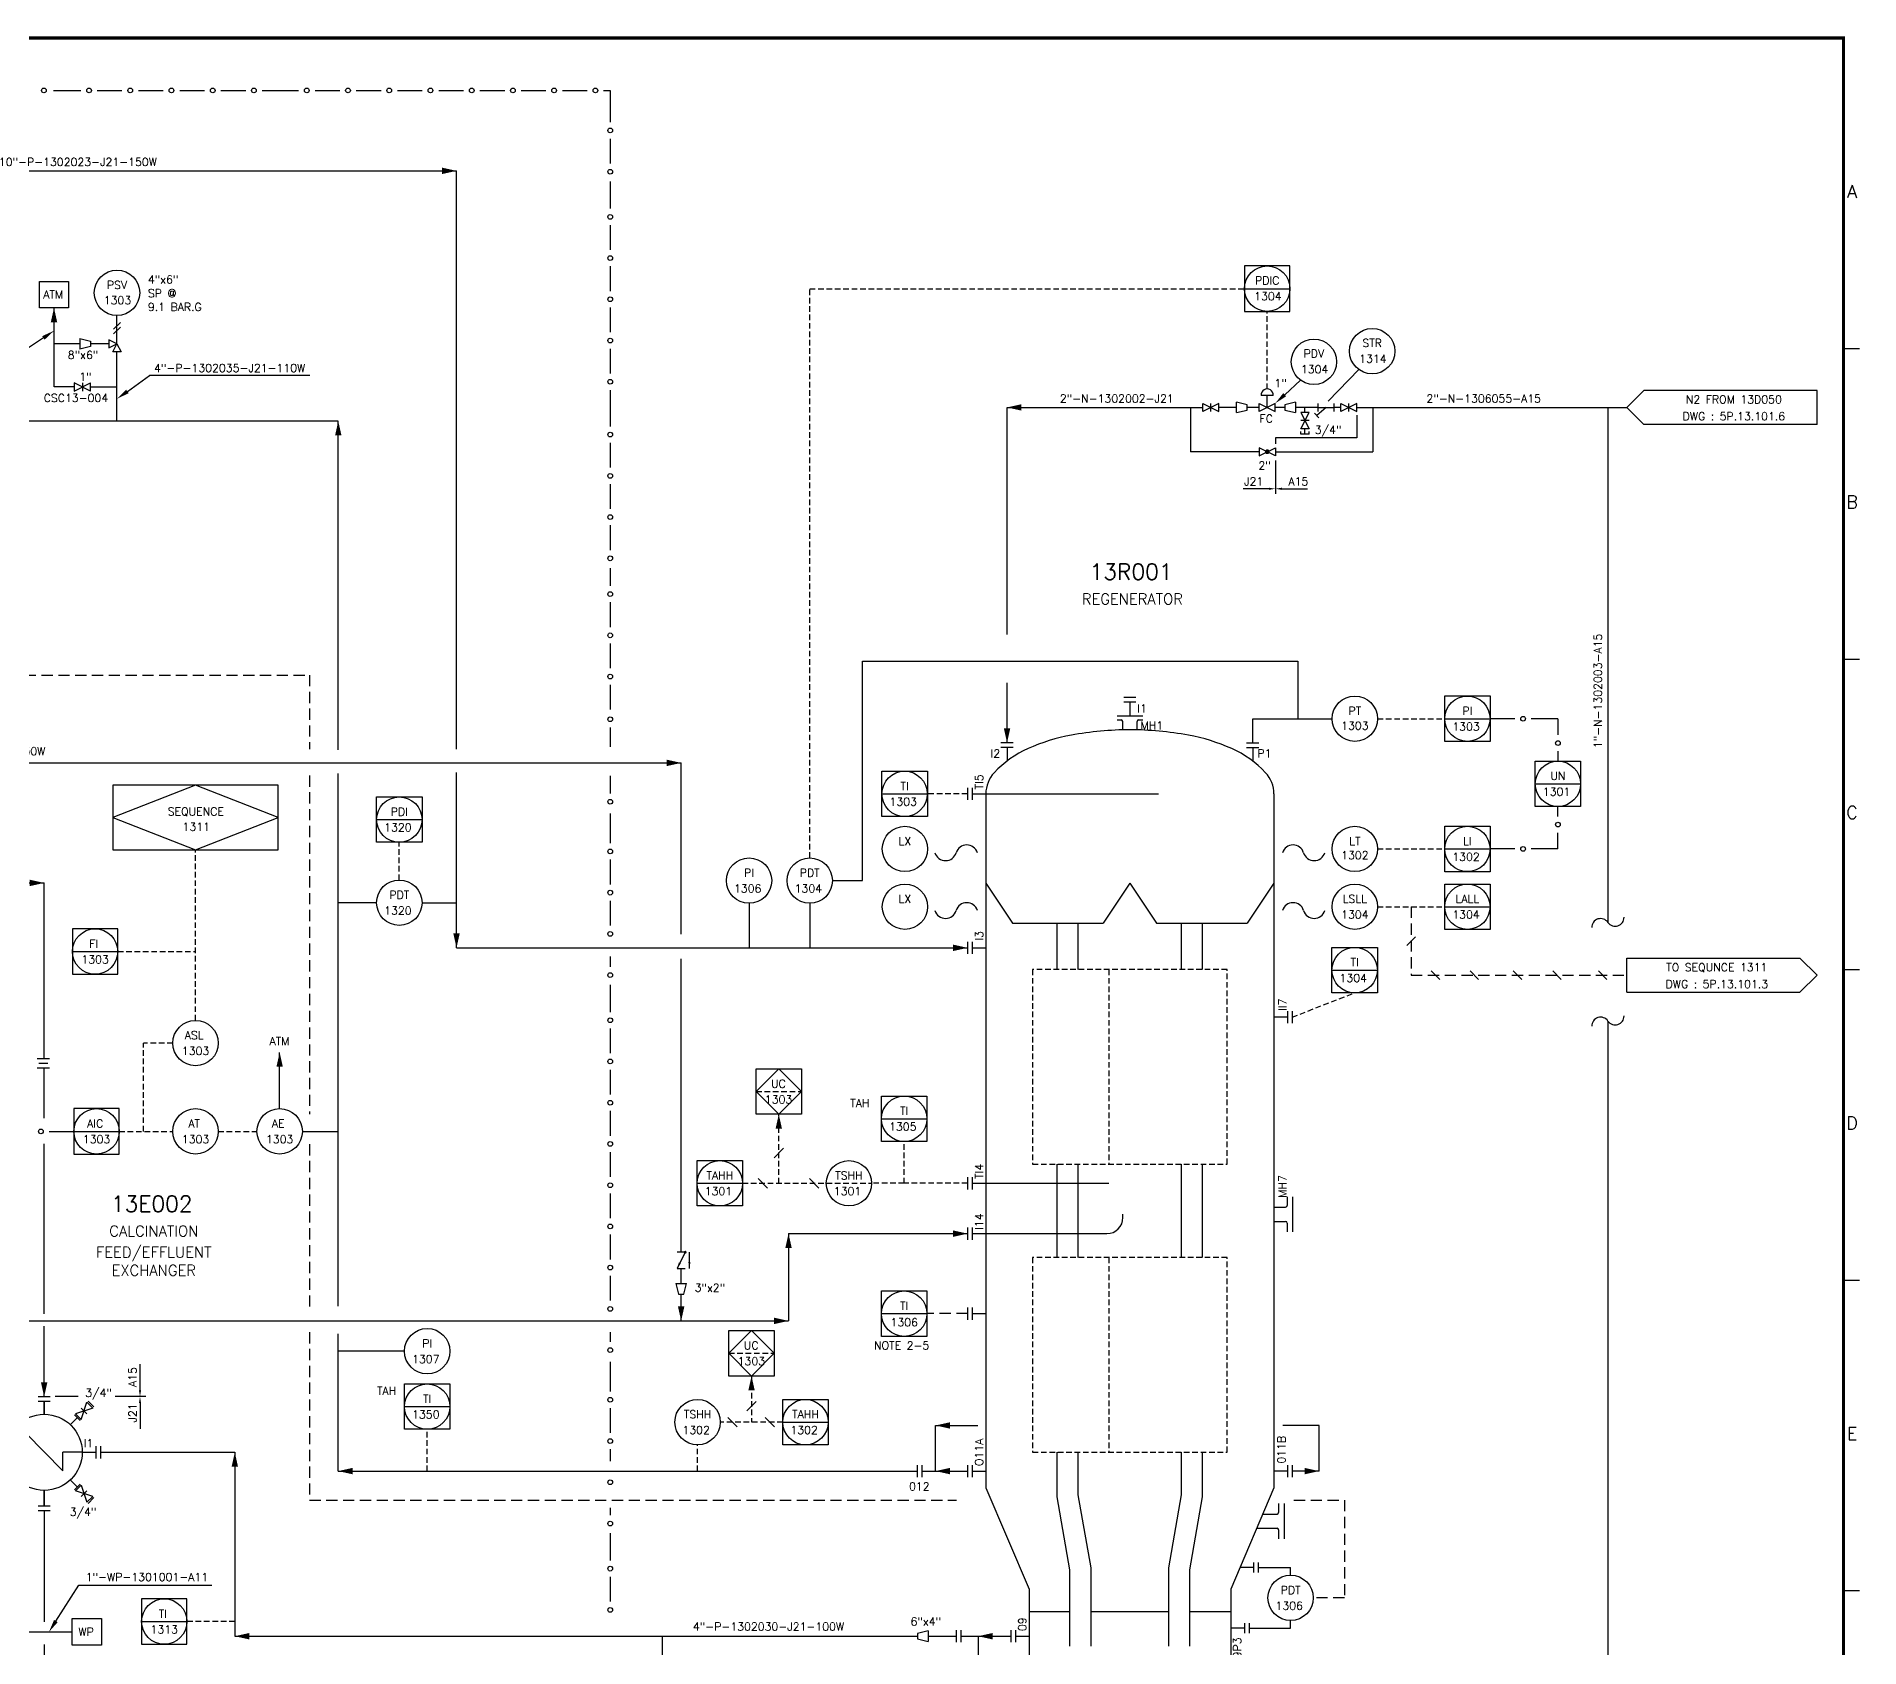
# Model space of a CAD drawing. Extents: x 1820 to 2982, y 1493 to 2284.
# Drawn here: x 2412 to 2982, y 1771 to 2274 of the extents above; entities that cross this region are included whole.
import ezdxf
from ezdxf.enums import TextEntityAlignment as Align

# ---------------------------------------------------------------- set-up
doc = ezdxf.new("R2010")
doc.units = 0
doc.header["$LTSCALE"] = 7
doc.header["$MEASUREMENT"] = 0
for name, pattern in [('DASHED', [0.75, 0.5, -0.25]), ('HIDDEN', [0.375, 0.25, -0.125]), ('PHANTOM', [2.5, 1.25, -0.25, 0.25, -0.25, 0.25, -0.25])]:
    doc.linetypes.add(name, pattern=pattern)
doc.layers.get('0').update_dxf_attribs({"linetype": 'CONTINUOUS'})
for name, color, linetype in [('ARROWS', 4, 'PHANTOM'), ('DAS', 3, 'DASHED'), ('DIM', 7, 'CONTINUOUS'), ('MISC', 1, 'CONTINUOUS'), ('SEC', 7, 'CONTINUOUS'), ('SYM', 7, 'CONTINUOUS')]:
    doc.layers.add(name, color=color, linetype=linetype)
doc.styles.add('ENG2', font='SIMPLEX.SHX', dxfattribs={"height": 2.5})
doc.styles.add('S3', font='SIMPLEX')

# ---------------------------------------------------------------- blocks, each defined once
blk = doc.blocks.new('A3')
at = {"layer": 'SEC'}
blk.add_solid([(0, 0), (4.5, 1), (4.5, -1)], dxfattribs=at)
blk = doc.blocks.new('R1')
at = {"color": 4}
for p, q in [((0, 0.82225), (-3.289, 1.6445)), ((-3.289, -1.6445), (-3.289, 1.6445)), ((0, -0.82225), (0, 0.82225)), ((-3.289, -1.6445), (0, -0.82225))]:
    blk.add_line(p, q, dxfattribs=at)
blk = doc.blocks.new('V1')
at = {"color": 4}
for p, q in [((0, -1.27), (0, 1.27)), ((5.06, 0), (0, 0)), ((2.53, 0), (5.48, -2.53)), ((5.06, -1.27), (5.06, 1.27)), ((6.14, -1.83), (4.81, -3.23))]:
    blk.add_line(p, q, dxfattribs=at)

msp = doc.modelspace()

# ---------------------------------------------------------------- linework, layer by layer
for p, q in [((2417.52, 2257.41), (2423.08, 2257.41)), ((2423.08, 2257.41), (2426.01, 2257.41)), ((2431.16, 2257.41), (2438.89, 2257.41)), ((2444.04, 2257.41), (2451.77, 2257.41)), ((2456.92, 2257.41), (2464.66, 2257.41)), ((2469.81, 2257.41), (2477.54, 2257.41)), ((2482.69, 2257.41), (2494.05, 2257.41)), ((2499.2, 2257.41), (2506.94, 2257.41)), ((2512.09, 2257.41), (2519.82, 2257.41)), ((2524.97, 2257.41), (2532.7, 2257.41)), ((2537.85, 2257.41), (2545.58, 2257.41)), ((2550.73, 2257.41), (2558.46, 2257.41)), ((2563.61, 2257.41), (2571.35, 2257.41)), ((2576.5, 2257.41), (2584.23, 2257.41)), ((2589.38, 2257.41), (2591.44, 2257.41)), ((2591.44, 2257.41), (2591.44, 2247.48)), ((2591.44, 2242.33), (2591.44, 2234.6)), ((2591.44, 2228.98), (2591.44, 2223.41)), ((2591.44, 2223.41), (2591.44, 2220.49)), ((2591.44, 2215.34), (2591.44, 2207.61)), ((2591.44, 2202.46), (2591.44, 2194.72)), ((2789.61, 2195.47), (2803.8, 2195.47)), ((2417.65, 2164.75), (2417.65, 2189.49)), ((2591.44, 2189.57), (2591.44, 2181.84)), ((2438.39, 2184.91), (2436.26, 2182.78)), ((2438.39, 2183.48), (2436.26, 2181.34)), ((2437.33, 2178.25), (2437.33, 2187.08)), ((2414.33, 2180.08), (2409.07, 2176.54)), ((2425.77, 2178.25), (2417.65, 2178.25)), ((2434.8, 2178.25), (2429.06, 2178.25)), ((2591.44, 2176.69), (2591.44, 2168.96)), ((2437.33, 2154.11), (2437.33, 2175.72)), ((2815.76, 2160.28), (2825.32, 2170.22)), ((2424, 2164.75), (2417.65, 2164.75)), ((2429.06, 2164.75), (2437.33, 2164.75)), ((2440.58, 2163.37), (2447.53, 2168.35)), ((2497.58, 2168.35), (2447.53, 2168.35)), ((2802.18, 2162.35), (2807.1, 2166.91)), ((2591.44, 2163.81), (2591.44, 2152.45)), ((2798.61, 2162.13), (2794.81, 2162.13)), ((2796.71, 2158.37), (2796.71, 2162.13)), ((2968.49, 2163.69), (2914.42, 2163.69)), ((2715.43, 2158.37), (2776.56, 2158.37)), ((2715.43, 2087.47), (2715.43, 2158.37)), ((2772.74, 2158.37), (2772.74, 2144.52)), ((2808.51, 2156.78), (2808.51, 2158.37)), ((2824.76, 2158.37), (2909.1, 2158.37)), ((2824.76, 2155.99), (2824.76, 2148.84)), ((2829.71, 2158.37), (2829.71, 2144.52)), ((2903.16, 2158.37), (2903.16, 1997.46)), ((2799.32, 2148.84), (2799.32, 2146.95)), ((2824.76, 2148.84), (2799.32, 2148.84)), ((2807.24, 2150.06), (2807.24, 2150.85)), ((2808.51, 2150.06), (2808.51, 2151.72)), ((2809.77, 2150.06), (2809.77, 2150.85)), ((2968.49, 2153.05), (2914.42, 2153.05)), ((2591.44, 2147.3), (2591.44, 2139.56)), ((2794.22, 2144.52), (2772.74, 2144.52)), ((2799.28, 2144.52), (2829.71, 2144.52)), ((2799.28, 2141.76), (2799.28, 2131.41)), ((2591.44, 2134.41), (2591.44, 2126.68)), ((2797.28, 2132.95), (2789.19, 2132.95)), ((2801.28, 2132.95), (2809.32, 2132.95)), ((2591.44, 2121.53), (2591.44, 2113.8)), ((2591.44, 2108.18), (2591.44, 2102.62)), ((2591.44, 2097.47), (2591.44, 2089.73)), ((2591.44, 2084.58), (2591.44, 2076.85)), ((2670.28, 2079.13), (2806.26, 2079.13)), ((2670.28, 2010.52), (2670.28, 2079.13)), ((2806.26, 2079.13), (2806.26, 2061.11)), ((2591.44, 2071.7), (2591.44, 2063.97)), ((2715.43, 2053.6), (2715.43, 2072.31)), ((2753.8, 2066.26), (2753.8, 2061.98)), ((2591.44, 2058.37), (2591.44, 2052.3)), ((2792.18, 2053.6), (2792.18, 2061.11)), ((2792.18, 2061.11), (2816.99, 2061.11)), ((2852.16, 2061.11), (2866.35, 2061.11)), ((2874.08, 2061.11), (2866.35, 2061.11)), ((2887.55, 2061.11), (2879.23, 2061.11)), ((2887.55, 2061.11), (2887.55, 2056.08)), ((2715.43, 2052.16), (2715.43, 2047.88)), ((2792.18, 2052.16), (2792.18, 2047.88)), ((2887.55, 2050.93), (2887.55, 2047.86)), ((2461.88, 2040.35), (2436.05, 2030.22)), ((2487.71, 2030.22), (2461.88, 2040.35)), ((2591.44, 2043.29), (2591.44, 2037.75)), ((2880.45, 2040.76), (2894.64, 2040.76)), ((2676.33, 2037.63), (2690.52, 2037.63)), ((2704.52, 2037.63), (2708.8, 2037.63)), ((2708.8, 2037.63), (2708.8, 1820.85)), ((2708.8, 2037.63), (2762.79, 2037.63)), ((2798.8, 2037.63), (2798.8, 1820.85)), ((2887.55, 2030.59), (2887.55, 2033.67)), ((2436.05, 2030.22), (2461.88, 2020.09)), ((2461.88, 2020.09), (2487.71, 2030.22)), ((2518.45, 2029.59), (2532.64, 2029.59)), ((2591.44, 2031.51), (2591.44, 2023.78)), ((2591.44, 2029.95), (2591.44, 2022.22)), ((2887.55, 2020.41), (2887.55, 2025.44)), ((2591.44, 2017.07), (2591.44, 2009.34)), ((2852.16, 2020.41), (2866.35, 2020.41)), ((2874.08, 2020.41), (2866.35, 2020.41)), ((2887.55, 2020.41), (2879.23, 2020.41)), ((2660.87, 2010.52), (2670.28, 2010.52)), ((2708.8, 2009.68), (2717.14, 1997.18)), ((2753.8, 2009.68), (2745.46, 1997.18)), ((2753.8, 2009.68), (2762.14, 1997.18)), ((2798.8, 2009.68), (2790.46, 1997.18)), ((2518.45, 2003.62), (2506.47, 2003.62)), ((2532.64, 2003.62), (2543.41, 2003.62)), ((2591.44, 2004.19), (2591.44, 1996.46)), ((2634.82, 2003.42), (2634.82, 1989.52)), ((2653.77, 2003.42), (2653.77, 1989.52)), ((2852.16, 2002.36), (2866.35, 2002.36)), ((2717.14, 1997.18), (2745.46, 1997.18)), ((2731.07, 1982.72), (2731.07, 1997.18)), ((2737.67, 1982.72), (2737.67, 1997.18)), ((2762.14, 1997.18), (2790.46, 1997.18)), ((2769.94, 1982.72), (2769.94, 1997.18)), ((2776.54, 1982.72), (2776.54, 1997.18)), ((2423.39, 1988.36), (2437.58, 1988.36)), ((2704.52, 1989.52), (2708.8, 1989.52)), ((2843.01, 1992.92), (2840.33, 1990.23)), ((2591.44, 1986.83), (2591.44, 1983.58)), ((2816.95, 1982.55), (2831.14, 1982.55)), ((2847.93, 1982.3), (2850.62, 1979.62)), ((2860.07, 1982.3), (2862.76, 1979.62)), ((2873.59, 1982.3), (2876.27, 1979.62)), ((2885.92, 1982.3), (2888.6, 1979.62)), ((2900.18, 1982.3), (2902.86, 1979.62)), ((2909.1, 1986.28), (2963.17, 1986.28)), ((2591.44, 1977.95), (2591.44, 1972.39)), ((2591.44, 1972.39), (2591.44, 1969.47)), ((2909.1, 1975.64), (2963.17, 1975.64)), ((2803.08, 1967.88), (2798.8, 1967.88)), ((2903.16, 1966.65), (2903.16, 1759.45)), ((2591.44, 1964.32), (2591.44, 1956.58)), ((2488.15, 1939.27), (2488.15, 1956.86)), ((2591.44, 1951.43), (2591.44, 1943.7)), ((2591.44, 1938.55), (2591.44, 1930.82)), ((2416.12, 1932.18), (2423.85, 1932.18)), ((2423.85, 1932.18), (2438.04, 1932.18)), ((2495.25, 1932.18), (2506.47, 1932.18)), ((2676.2, 1936.11), (2690.39, 1936.11)), ((2591.44, 1925.67), (2591.44, 1917.94)), ((2645.56, 1926.89), (2642.65, 1923.91)), ((2731.07, 1892.73), (2731.07, 1921.96)), ((2737.67, 1892.73), (2737.67, 1921.96)), ((2769.94, 1892.73), (2769.94, 1921.96)), ((2776.54, 1892.73), (2776.54, 1921.96)), ((2618.58, 1915.95), (2632.77, 1915.95)), ((2637.62, 1917.44), (2640.53, 1914.46)), ((2653.68, 1917.44), (2656.59, 1914.46)), ((2704.52, 1915.95), (2708.8, 1915.95)), ((2708.8, 1915.95), (2747.26, 1915.95)), ((2591.44, 1912.79), (2591.44, 1905.06)), ((2751.64, 1905.22), (2751.64, 1906.27)), ((2591.44, 1899.91), (2591.44, 1892.17)), ((2704.52, 1900.22), (2708.8, 1900.22)), ((2708.8, 1900.22), (2746.64, 1900.22)), ((2616.19, 1889.36), (2616.19, 1894.42)), ((2591.44, 1887.02), (2591.44, 1879.29)), ((2676.2, 1875.22), (2690.39, 1875.22)), ((2704.52, 1875.22), (2708.8, 1875.22)), ((2591.44, 1869.43), (2591.44, 1866.41)), ((2527.15, 1863.49), (2506.47, 1863.49)), ((2444.52, 1851.31), (2444.52, 1859.41)), ((2591.44, 1860.17), (2591.44, 1852.43)), ((2591.44, 1858.61), (2591.44, 1850.88)), ((2414.58, 1843.78), (2414.58, 1847.81)), ((2414.58, 1847.81), (2414.58, 1843.78)), ((2425.19, 1849.31), (2418.02, 1849.31)), ((2446.36, 1849.31), (2436.79, 1849.31)), ((2444.52, 1847.31), (2444.52, 1839.28)), ((2527.15, 1846.18), (2541.34, 1846.18)), ((2591.44, 1845.73), (2591.44, 1837.99)), ((2637.08, 1847.75), (2634.1, 1844.84)), ((2424.93, 1842.72), (2422.75, 1840.53)), ((2628.19, 1842.8), (2631.1, 1839.83)), ((2639.81, 1842.8), (2642.73, 1839.83)), ((2645.35, 1841.32), (2659.54, 1841.32)), ((2408.81, 1837.87), (2420.38, 1826.11)), ((2426.46, 1831.9), (2420.38, 1831.9)), ((2426.46, 1831.9), (2430.74, 1831.9)), ((2591.44, 1832.84), (2591.44, 1829.16)), ((2731.07, 1817.99), (2731.07, 1831.97)), ((2737.67, 1818.57), (2737.67, 1831.97)), ((2769.94, 1818.57), (2769.94, 1831.97)), ((2776.54, 1817.99), (2776.54, 1831.97)), ((2424.93, 1821.08), (2422.75, 1823.27)), ((2704.52, 1826.03), (2708.8, 1826.03)), ((2803.08, 1826.03), (2798.8, 1826.03)), ((2414.58, 1815.03), (2414.58, 1820.02)), ((2414.58, 1820.02), (2414.58, 1815.03)), ((2708.8, 1820.85), (2722.3, 1789.19)), ((2735.08, 1795.21), (2731.07, 1817.99)), ((2741.69, 1795.79), (2737.67, 1818.57)), ((2765.92, 1795.79), (2769.94, 1818.57)), ((2772.52, 1795.21), (2776.54, 1817.99)), ((2798.8, 1820.85), (2785.3, 1789.19)), ((2591.44, 1814.57), (2591.44, 1812.23)), ((2591.44, 1806.61), (2591.44, 1801.05)), ((2591.44, 1801.05), (2591.44, 1798.12)), ((2735.08, 1771.29), (2735.08, 1795.21)), ((2741.69, 1771.29), (2741.69, 1795.79)), ((2765.92, 1771.29), (2765.92, 1795.79)), ((2772.52, 1771.29), (2772.52, 1795.21)), ((2792.44, 1795.89), (2788.16, 1795.89)), ((2793.88, 1795.89), (2804.03, 1795.89)), ((2804.03, 1793.53), (2804.03, 1795.89)), ((2418.24, 1779.18), (2425.36, 1790.37)), ((2425.36, 1790.37), (2466.92, 1790.37)), ((2591.44, 1792.97), (2591.44, 1785.24)), ((2722.3, 1789.19), (2722.3, 1630.34)), ((2785.3, 1789.19), (2785.3, 1630.34)), ((2445, 1779.02), (2459.19, 1779.02)), ((2722.3, 1782.17), (2735.08, 1782.17)), ((2741.69, 1782.17), (2765.92, 1782.17)), ((2772.52, 1782.17), (2785.3, 1782.17)), ((2804.03, 1776.97), (2804.03, 1779.34)), ((2408.17, 1775.8), (2423.35, 1775.8)), ((2607.72, 1704.88), (2607.72, 1774.44)), ((2718.02, 1774.44), (2722.3, 1774.44)), ((2789.58, 1776.97), (2785.3, 1776.97)), ((2791.03, 1776.97), (2804.03, 1776.97))]:
    msp.add_line(p, q)
at = {"color": 1}
for p, q in [((2543.41, 2051.6), (2543.41, 2232.28)), ((2506.47, 2154.11), (2053.54, 2154.11)), ((2506.47, 2051.43), (2506.47, 2154.11)), ((2310.04, 2047.3), (2613.6, 2047.3)), ((2613.6, 1993.76), (2613.6, 2047.3)), ((2506.47, 1877.56), (2506.47, 2043.98)), ((2543.41, 1989.52), (2543.41, 2044.33)), ((2089.78, 2009.8), (2414.58, 2009.8)), ((2414.58, 1954.92), (2414.58, 2009.86)), ((2543.41, 1989.52), (2703.08, 1989.52)), ((2613.6, 1894.42), (2613.6, 1986.13)), ((2414.58, 1936.32), (2414.58, 1952.03)), ((2414.58, 1875.12), (2414.58, 1928.29)), ((2647.15, 1900.22), (2703.08, 1900.22)), ((2647.15, 1900.22), (2647.15, 1872.96)), ((2613.6, 1884.6), (2613.6, 1889.36)), ((2613.6, 1872.96), (2613.6, 1881.31)), ((2301.91, 1872.96), (2647.15, 1872.96)), ((2414.58, 1849.25), (2414.58, 1871.32)), ((2506.47, 1826.03), (2506.47, 1868.87)), ((2432.18, 1831.9), (2474.14, 1831.9)), ((2474.14, 1831.9), (2474.14, 1774.44)), ((2506.47, 1826.03), (2687.32, 1826.03)), ((2688.76, 1826.03), (2703.08, 1826.03)), ((2812.9, 1826.03), (2804.53, 1826.03)), ((2414.58, 1813.59), (2414.58, 1778.91)), ((2414.58, 1771.85), (2414.58, 1705)), ((2474.14, 1774.44), (2687.45, 1774.44)), ((2690.74, 1774.44), (2699.5, 1774.44)), ((2700.95, 1774.44), (2716.58, 1774.44))]:
    msp.add_line(p, q, dxfattribs=at)
at = {"color": 3, "linetype": 'HIDDEN'}
for p, q in [((2653.77, 2195.47), (2789.61, 2195.47)), ((2653.77, 2017.61), (2653.77, 2195.47)), ((2796.71, 2164.13), (2796.71, 2188.37)), ((2831.18, 2061.11), (2852.16, 2061.11)), ((2703.08, 2037.63), (2690.52, 2037.63)), ((2525.54, 2010.72), (2525.54, 2022.49)), ((2461.88, 1966.85), (2461.88, 2020.09)), ((2831.18, 2020.41), (2852.16, 2020.41)), ((2831.18, 2002.36), (2852.16, 2002.36)), ((2437.58, 1988.36), (2461.88, 1988.36)), ((2723.42, 1982.72), (2723.42, 1921.96)), ((2784.18, 1982.72), (2723.42, 1982.72)), ((2747.23, 1982.72), (2747.23, 1921.96)), ((2784.18, 1921.96), (2784.18, 1982.72)), ((2804.53, 1967.88), (2824.04, 1975.45)), ((2445.58, 1932.18), (2445.58, 1959.76)), ((2454.78, 1959.76), (2445.58, 1959.76)), ((2637.01, 1944.6), (2651.2, 1944.6)), ((2644.1, 1915.95), (2644.1, 1937.5)), ((2438.04, 1932.18), (2454.78, 1932.18)), ((2468.97, 1932.18), (2481.06, 1932.18)), ((2683.29, 1915.95), (2683.29, 1929.01)), ((2723.42, 1921.96), (2784.18, 1921.96)), ((2632.77, 1915.95), (2673.12, 1915.95)), ((2683.29, 1915.95), (2673.12, 1915.95)), ((2703.08, 1915.95), (2683.29, 1915.95)), ((2784.18, 1892.73), (2723.42, 1892.73)), ((2723.42, 1892.73), (2723.42, 1831.97)), ((2747.23, 1892.73), (2747.23, 1831.97)), ((2784.18, 1831.97), (2784.18, 1892.73)), ((2628.49, 1862.84), (2642.68, 1862.84)), ((2635.59, 1855.74), (2635.59, 1841.32)), ((2645.35, 1841.32), (2625.82, 1841.32)), ((2534.25, 1826.03), (2534.25, 1839.09)), ((2618.73, 1826.03), (2618.73, 1834.22)), ((2723.42, 1831.97), (2784.18, 1831.97)), ((2474.14, 1779.02), (2459.19, 1779.02))]:
    msp.add_line(p, q, dxfattribs=at)
at = {"color": 4}
for p, q in [((2425.77, 2179.9), (2425.77, 2176.61)), ((2425.77, 2179.9), (2429.06, 2179.08)), ((2429.06, 2177.43), (2425.77, 2176.61)), ((2429.06, 2179.08), (2429.06, 2177.43)), ((2790.44, 2159.19), (2787.15, 2160.02)), ((2787.15, 2156.73), (2787.15, 2160.02)), ((2790.44, 2157.55), (2790.44, 2159.19)), ((2805.5, 2160.02), (2802.21, 2159.19)), ((2802.21, 2159.19), (2802.21, 2157.55)), ((2805.5, 2160.02), (2805.5, 2156.73)), ((2787.15, 2156.73), (2790.44, 2157.55)), ((2802.21, 2157.55), (2805.5, 2156.73)), ((2614.86, 1894.42), (2612.33, 1894.42)), ((2614.86, 1894.42), (2612.33, 1889.36)), ((2614.86, 1894.42), (2612.33, 1889.36)), ((2612.33, 1889.36), (2614.86, 1889.36))]:
    msp.add_line(p, q, dxfattribs=at)
at = {"color": 7}
for p, q in [((2424, 2166.02), (2424, 2163.49)), ((2429.06, 2163.49), (2424, 2166.02)), ((2424, 2163.49), (2429.06, 2166.02)), ((2426.53, 2166.02), (2426.53, 2163.49)), ((2429.06, 2163.49), (2429.06, 2166.02)), ((2429.06, 2163.49), (2429.06, 2166.02)), ((2776.56, 2159.64), (2781.62, 2157.11)), ((2781.62, 2159.64), (2776.56, 2157.11)), ((2776.56, 2157.11), (2776.56, 2159.64)), ((2776.56, 2157.11), (2776.56, 2159.64)), ((2779.09, 2157.11), (2779.09, 2159.64)), ((2779.09, 2157.11), (2779.09, 2159.64)), ((2781.62, 2157.11), (2781.62, 2159.64)), ((2794.18, 2157.11), (2794.18, 2159.64)), ((2794.18, 2157.11), (2794.18, 2159.64)), ((2794.18, 2159.64), (2799.24, 2157.11)), ((2799.24, 2159.64), (2794.18, 2157.11)), ((2799.24, 2157.11), (2799.24, 2159.64)), ((2819.7, 2157.11), (2819.7, 2159.64)), ((2819.7, 2157.11), (2819.7, 2159.64)), ((2819.7, 2159.64), (2824.76, 2157.11)), ((2824.76, 2159.64), (2819.7, 2157.11)), ((2822.23, 2157.11), (2822.23, 2159.64)), ((2824.76, 2157.11), (2824.76, 2159.64)), ((2787.15, 2158.37), (2781.62, 2158.37)), ((2794.18, 2158.37), (2790.44, 2158.37)), ((2802.21, 2158.37), (2799.24, 2158.37)), ((2812.61, 2158.37), (2805.5, 2158.37)), ((2807.24, 2151.72), (2809.77, 2156.78)), ((2807.24, 2156.78), (2809.77, 2151.72)), ((2809.77, 2156.78), (2807.24, 2156.78)), ((2809.77, 2154.25), (2807.24, 2154.25)), ((2819.7, 2158.37), (2817.67, 2158.37)), ((2809.77, 2151.72), (2807.24, 2151.72)), ((2809.77, 2151.72), (2807.24, 2151.72)), ((2809.77, 2150.06), (2807.24, 2150.06)), ((2794.22, 2145.78), (2794.22, 2143.25)), ((2794.22, 2145.78), (2794.22, 2143.25)), ((2799.28, 2143.25), (2794.22, 2145.78)), ((2794.22, 2143.25), (2799.28, 2145.78)), ((2799.28, 2145.78), (2799.28, 2143.25)), ((2755.7, 2067.7), (2751.91, 2067.7)), ((2755.7, 2066.26), (2751.91, 2066.26)), ((2717.32, 2053.6), (2713.53, 2053.6)), ((2717.32, 2052.16), (2713.53, 2052.16)), ((2790.28, 2053.6), (2794.08, 2053.6)), ((2790.28, 2052.16), (2794.08, 2052.16)), ((2703.08, 2039.53), (2703.08, 2035.74)), ((2704.52, 2039.53), (2704.52, 2035.74)), ((2703.08, 1991.41), (2703.08, 1987.62)), ((2704.52, 1991.41), (2704.52, 1987.62)), ((2803.08, 1969.78), (2803.08, 1965.98)), ((2804.53, 1969.78), (2804.53, 1965.98)), ((2412.44, 1954.92), (2416.23, 1954.92)), ((2412.44, 1952.03), (2416.23, 1952.03)), ((2412.91, 1953.48), (2415.76, 1953.48)), ((2703.08, 1917.85), (2703.08, 1914.05)), ((2704.52, 1917.85), (2704.52, 1914.05)), ((2703.08, 1902.11), (2703.08, 1898.32)), ((2704.52, 1902.11), (2704.52, 1898.32)), ((2703.08, 1877.11), (2703.08, 1873.32)), ((2704.52, 1877.11), (2704.52, 1873.32)), ((2416.47, 1849.25), (2412.68, 1849.25)), ((2416.47, 1847.81), (2412.68, 1847.81)), ((2429.74, 1845.73), (2424.37, 1843.94)), ((2426.16, 1842.15), (2427.95, 1847.52)), ((2426.16, 1845.73), (2427.95, 1843.94)), ((2427.95, 1847.52), (2429.74, 1845.73)), ((2427.95, 1847.52), (2429.74, 1845.73)), ((2428.28, 1847.85), (2430.07, 1846.06)), ((2424.04, 1843.61), (2425.83, 1841.82)), ((2424.37, 1843.94), (2426.16, 1842.15)), ((2430.74, 1833.8), (2430.74, 1830)), ((2432.18, 1833.8), (2432.18, 1830)), ((2687.32, 1827.92), (2687.32, 1824.13)), ((2688.76, 1827.92), (2688.76, 1824.13)), ((2703.08, 1827.92), (2703.08, 1824.13)), ((2704.52, 1827.92), (2704.52, 1824.13)), ((2803.08, 1827.92), (2803.08, 1824.13)), ((2804.53, 1827.92), (2804.53, 1824.13)), ((2424.04, 1820.19), (2425.83, 1821.98)), ((2424.37, 1819.86), (2426.16, 1821.65)), ((2429.74, 1818.07), (2424.37, 1819.86)), ((2426.16, 1821.65), (2427.95, 1816.28)), ((2426.16, 1818.07), (2427.95, 1819.86)), ((2427.95, 1816.28), (2429.74, 1818.07)), ((2427.95, 1816.28), (2429.74, 1818.07)), ((2428.28, 1815.95), (2430.07, 1817.74)), ((2416.47, 1815.03), (2412.68, 1815.03)), ((2416.47, 1813.59), (2412.68, 1813.59)), ((2792.44, 1797.43), (2792.44, 1794.35)), ((2793.88, 1797.43), (2793.88, 1794.35)), ((2789.58, 1778.51), (2789.58, 1775.43)), ((2791.03, 1778.51), (2791.03, 1775.43)), ((2699.5, 1776.34), (2699.5, 1772.55)), ((2700.95, 1776.34), (2700.95, 1772.55)), ((2716.58, 1776.34), (2716.58, 1772.55)), ((2718.02, 1776.34), (2718.02, 1772.55))]:
    msp.add_line(p, q, dxfattribs=at)
at = {"linetype": 'Continuous'}
msp.add_line((2420.38, 1826.11), (2420.38, 1831.9), dxfattribs=at)
at = {"color": 6, "const_width": 1}
msp.add_lwpolyline([(1820.18, 2273.77), (2976.78, 2273.77), (2976.78, 1497.64), (1820.18, 1497.64), (1820.18, 2273.77)], dxfattribs=at)
for points in [[(2789.61, 2202.56), (2789.61, 2188.37), (2803.8, 2188.37), (2803.8, 2202.56)], [(2413.1, 2189.49), (2413.1, 2197.75), (2422.2, 2197.75), (2422.2, 2189.49)], [(2866.35, 2068.21), (2866.35, 2054.02), (2852.16, 2054.02), (2852.16, 2068.21)], [(2894.64, 2047.86), (2894.64, 2033.67), (2880.45, 2033.67), (2880.45, 2047.86)], [(2436.05, 2040.35), (2436.05, 2020.09), (2487.71, 2020.09), (2487.71, 2040.35)], [(2690.52, 2044.73), (2690.52, 2030.54), (2676.33, 2030.54), (2676.33, 2044.73)], [(2532.64, 2036.68), (2532.64, 2022.49), (2518.45, 2022.49), (2518.45, 2036.68)], [(2866.35, 2027.5), (2866.35, 2013.31), (2852.16, 2013.31), (2852.16, 2027.5)], [(2866.35, 2009.46), (2866.35, 1995.27), (2852.16, 1995.27), (2852.16, 2009.46)], [(2437.58, 1981.27), (2437.58, 1995.46), (2423.39, 1995.46), (2423.39, 1981.27)], [(2816.95, 1989.64), (2831.14, 1989.64), (2831.14, 1975.45), (2816.95, 1975.45)], [(2651.2, 1951.69), (2651.2, 1937.5), (2637.01, 1937.5), (2637.01, 1951.69)], [(2644.1, 1951.69), (2637.01, 1944.6), (2644.1, 1937.5), (2651.2, 1944.6)], [(2690.39, 1943.2), (2690.39, 1929.01), (2676.2, 1929.01), (2676.2, 1943.2)], [(2438.04, 1925.08), (2438.04, 1939.27), (2423.85, 1939.27), (2423.85, 1925.08)], [(2632.77, 1923.05), (2632.77, 1908.86), (2618.58, 1908.86), (2618.58, 1923.05)], [(2690.39, 1882.31), (2690.39, 1868.12), (2676.2, 1868.12), (2676.2, 1882.31)], [(2642.68, 1869.93), (2642.68, 1855.74), (2628.49, 1855.74), (2628.49, 1869.93)], [(2635.59, 1869.93), (2628.49, 1862.84), (2635.59, 1855.74), (2642.68, 1862.84)], [(2541.34, 1853.28), (2541.34, 1839.09), (2527.15, 1839.09), (2527.15, 1853.28)], [(2659.54, 1848.41), (2659.54, 1834.22), (2645.35, 1834.22), (2645.35, 1848.41)], [(2459.19, 1771.93), (2459.19, 1786.12), (2445, 1786.12), (2445, 1771.93)], [(2423.35, 1771.67), (2423.35, 1779.93), (2432.45, 1779.93), (2432.45, 1771.67)]]:
    msp.add_lwpolyline(points, close=True)
at = {"const_width": 0.75}
msp.add_lwpolyline([(2797.12, 2144.52, -1), (2796.37, 2144.52, -1)], format="xyb", close=True, dxfattribs=at)
for centre, radius in [((2414.48, 2257.41), 0.733), ((2428.59, 2257.41), 0.733), ((2441.47, 2257.41), 0.733), ((2454.35, 2257.41), 0.733), ((2467.23, 2257.41), 0.733), ((2480.11, 2257.41), 0.733), ((2496.63, 2257.41), 0.733), ((2509.51, 2257.41), 0.733), ((2522.39, 2257.41), 0.733), ((2535.28, 2257.41), 0.733), ((2548.16, 2257.41), 0.733), ((2561.04, 2257.41), 0.733), ((2573.92, 2257.41), 0.733), ((2586.8, 2257.41), 0.733), ((2591.44, 2244.9), 0.733), ((2591.44, 2232.02), 0.733), ((2591.44, 2217.91), 0.733), ((2591.44, 2205.03), 0.733), ((2591.44, 2192.15), 0.733), ((2591.44, 2179.27), 0.733), ((2591.44, 2166.39), 0.733), ((2591.44, 2149.87), 0.733), ((2591.44, 2136.99), 0.733), ((2591.44, 2124.11), 0.733), ((2591.44, 2111.22), 0.733), ((2591.44, 2100.04), 0.733), ((2591.44, 2087.16), 0.733), ((2591.44, 2074.28), 0.733), ((2591.44, 2060.94), 0.733), ((2876.66, 2061.11), 0.733), ((2887.55, 2053.51), 0.733), ((2591.44, 2035.18), 0.733), ((2887.55, 2028.01), 0.733), ((2591.44, 2019.65), 0.733), ((2876.66, 2020.41), 0.733), ((2591.44, 2006.76), 0.733), ((2591.44, 1993.88), 0.733), ((2591.44, 1981), 0.733), ((2591.44, 1966.89), 0.733), ((2591.44, 1954.01), 0.733), ((2591.44, 1941.13), 0.733), ((2413.55, 1932.18), 0.733), ((2591.44, 1928.25), 0.733), ((2591.44, 1915.36), 0.733), ((2591.44, 1902.48), 0.733), ((2591.44, 1889.6), 0.733), ((2683.29, 1875.22), 7.09), ((2591.44, 1876.72), 0.733), ((2591.44, 1863.83), 0.733), ((2591.44, 1848.3), 0.733), ((2414.58, 1831.9), 11.88), ((2591.44, 1835.42), 0.733), ((2591.44, 1822.54), 0.733), ((2591.44, 1809.65), 0.733), ((2591.44, 1795.55), 0.733), ((2591.44, 1782.66), 0.733)]:
    msp.add_circle(centre, radius)
at = {"color": 7}
for centre in [(2437.33, 2194.17), (2796.71, 2195.47), (2829.52, 2175.94), (2811.3, 2172.63), (2824.09, 2061.11), (2859.26, 2061.11), (2887.55, 2040.76), (2683.42, 2037.63), (2525.54, 2029.59), (2683.52, 2020.41), (2824.09, 2020.41), (2859.26, 2020.41), (2634.82, 2010.52), (2653.77, 2010.52), (2525.54, 2003.62), (2683.52, 2002.36), (2824.09, 2002.36), (2859.26, 2002.36), (2430.48, 1988.36), (2824.04, 1982.55), (2461.88, 1959.76), (2683.29, 1936.11), (2430.95, 1932.18), (2461.88, 1932.18), (2488.15, 1932.18), (2625.68, 1915.95), (2666.03, 1915.95), (2534.25, 1863.49), (2534.25, 1846.18), (2618.73, 1841.32), (2652.45, 1841.32), (2804.03, 1786.43), (2452.1, 1779.02)]:
    msp.add_circle(centre, 7.09, dxfattribs=at)
for centre, radius, start, end in [((2796.71, 2162.23), 1.9, 357.1381, 182.8619), ((2753.8, 1956.64), 101, 90, 100.4311), ((2753.8, 1956.64), 101, 79.5689, 90), ((2735.19, 2022.06), 32.52, 113.9625, 137.0164), ((2746.4, 1996.83), 60.13, 100.4311, 113.9625), ((2761.2, 1996.83), 60.13, 66.0375, 79.5689), ((2772.42, 2022.06), 32.52, 42.9836, 66.0375), ((2718.48, 2037.63), 9.68, 137.0164, 180), ((2789.13, 2037.63), 9.68, 0, 42.9836), ((2696.21, 2020.24), 3.46, 196.9542, 343.0458), ((2702.83, 2018.22), 3.46, 16.9542, 163.0458), ((2804.78, 2018.22), 3.46, 16.9542, 163.0458), ((2811.39, 2020.24), 3.46, 196.9542, 343.0458), ((2696.21, 2002.19), 3.46, 196.9542, 343.0458), ((2702.83, 2000.17), 3.46, 16.9542, 163.0458), ((2804.78, 2000.17), 3.46, 16.9542, 163.0458), ((2811.39, 2002.19), 3.46, 196.9542, 343.0458), ((2900.88, 1995.89), 2.77, 34.599, 180.6905), ((2905.44, 1999.03), 2.77, 214.599, 0.6905), ((2900.88, 1965.08), 2.77, 34.599, 180.6905), ((2905.44, 1968.22), 2.77, 214.599, 0.6905), ((2746.64, 1905.22), 5, 270, 0)]:
    msp.add_arc(centre, radius, start, end)
for points in [[(2413.96, 2180.64), (2414.71, 2179.53), (2417.65, 2182.32)], [(2440.97, 2162.83), (2440.19, 2163.91), (2437.33, 2161.04)], [(2802.63, 2161.86), (2801.73, 2162.84), (2799.24, 2159.64)], [(2797.28, 2132.61), (2797.28, 2133.28), (2799.28, 2132.95)], [(2801.28, 2132.61), (2801.28, 2133.28), (2799.28, 2132.95)], [(2615.85, 1891.36), (2616.52, 1891.36), (2616.19, 1889.36)], [(2444.85, 1851.31), (2444.19, 1851.31), (2444.52, 1849.31)], [(2444.85, 1847.31), (2444.19, 1847.31), (2444.52, 1849.31)], [(2418.8, 1778.82), (2417.67, 1779.53), (2416.09, 1775.8)]]:
    msp.add_solid(points)
at = {"color": 4, "linetype": 'HIDDEN'}
msp.add_solid([(2613.52, 1890.88), (2612.33, 1889.36), (2612.88, 1891.21)], dxfattribs=at)
at = {"layer": 'DAS'}
for p, q in [((2356.01, 2074.76), (2497.47, 2074.76)), ((2497.47, 2074.76), (2497.47, 2051.55)), ((2497.47, 2043.37), (2497.47, 1937.59)), ((2841.67, 2002.36), (2841.67, 1980.96)), ((2841.67, 1980.96), (2909.1, 1980.96)), ((2497.47, 1928.17), (2497.47, 1877.37)), ((2703.08, 1875.22), (2690.39, 1875.22)), ((2497.47, 1869.43), (2497.47, 1816.98)), ((2497.47, 1816.98), (2699.65, 1816.98)), ((2805.07, 1816.98), (2820.81, 1816.98)), ((2820.81, 1816.98), (2820.81, 1786.43)), ((2820.81, 1786.43), (2811.12, 1786.43))]:
    msp.add_line(p, q, dxfattribs=at)
at = {"layer": 'DIM', "color": 7}
for p, q in [((2976.78, 2176.75), (2981.78, 2176.75)), ((2976.78, 2079.74), (2981.78, 2079.74)), ((2976.78, 1982.72), (2981.78, 1982.72)), ((2976.78, 1885.71), (2981.78, 1885.71)), ((2976.78, 1788.69), (2981.78, 1788.69))]:
    msp.add_line(p, q, dxfattribs=at)
at = {"layer": 'MISC'}
for p, q in [((2240.27, 2232.28), (2543.41, 2232.28)), ((2693.1, 1840.29), (2706.27, 1840.29)), ((2693.1, 1826.03), (2693.1, 1840.29)), ((2812.9, 1840.29), (2801.63, 1840.29)), ((2812.9, 1826.03), (2812.9, 1840.29)), ((2706.42, 1774.44), (2706.42, 1766.26))]:
    msp.add_line(p, q, dxfattribs=at)
at = {"layer": 'MISC', "color": 7}
for p, q in [((2914.42, 2163.69), (2909.1, 2158.37)), ((2968.49, 2153.05), (2968.49, 2163.69)), ((2909.1, 2158.37), (2914.42, 2153.05)), ((2909.1, 1975.64), (2909.1, 1986.28)), ((2963.17, 1986.28), (2968.49, 1980.96)), ((2968.49, 1980.96), (2963.17, 1975.64))]:
    msp.add_line(p, q, dxfattribs=at)
at = {"layer": 'SYM'}
for p, q in [((2437.33, 2178.25), (2434.8, 2179.52)), ((2434.8, 2179.52), (2434.8, 2176.99)), ((2434.8, 2176.99), (2437.33, 2178.25)), ((2436.06, 2175.72), (2437.33, 2178.25)), ((2437.33, 2178.25), (2438.59, 2175.72)), ((2438.59, 2175.72), (2436.06, 2175.72)), ((2749.81, 2061.98), (2757.8, 2061.98)), ((2749.81, 2060.71), (2751.07, 2060.71)), ((2751.57, 2057.61), (2751.57, 2060.21)), ((2756.04, 2057.61), (2756.04, 2060.21)), ((2756.54, 2060.71), (2757.8, 2060.71)), ((2798.8, 1908.51), (2802.46, 1908.51)), ((2802.96, 1911.77), (2802.96, 1909.01)), ((2804.66, 1911.77), (2804.66, 1900.78)), ((2798.8, 1904.04), (2802.46, 1904.04)), ((2802.96, 1903.54), (2802.96, 1900.78)), ((2795.29, 1812.62), (2799.78, 1812.62)), ((2800.28, 1815.88), (2800.28, 1813.12)), ((2801.98, 1815.88), (2801.98, 1804.89)), ((2793.39, 1808.15), (2799.78, 1808.15)), ((2800.28, 1807.65), (2800.28, 1804.89))]:
    msp.add_line(p, q, dxfattribs=at)
at = {"layer": 'SYM', "color": 4, "const_width": 0.43}
msp.add_lwpolyline([(2614.86, 1894.65, 1), (2614.86, 1894.19, 1)], format="xyb", close=True, dxfattribs=at)
at = {"layer": 'SYM'}
for centre, start, end in [((2751.07, 2060.21), 0, 90), ((2756.54, 2060.21), 90, 180), ((2802.46, 1909.01), 270, 0), ((2802.46, 1903.54), 0, 90), ((2799.78, 1813.12), 270, 0), ((2799.78, 1807.65), 0, 90)]:
    msp.add_arc(centre, 0.5, start, end, dxfattribs=at)

# ---------------------------------------------------------------- block references
for name, p, rotation in [('A3', (2543.41, 2232.28), 180), ('A3', (2417.65, 2189.49), 270), ('A3', (2506.47, 2154.11), 270), ('A3', (2715.43, 2053.6), 90), ('A3', (2613.6, 2047.3), 180), ('A3', (2543.41, 1989.52), 90), ('A3', (2703.08, 1989.52), 180), ('A3', (2488.15, 1956.86), 270), ('A3', (2644.1, 1937.5), 270), ('A3', (2647.15, 1900.22), 270), ('A3', (2703.08, 1900.22), 180), ('R1', (2613.6, 1881.31), 270), ('A3', (2613.6, 1872.96), 90), ('A3', (2647.15, 1872.96), 180), ('A3', (2414.58, 1849.25), 90), ('A3', (2635.59, 1855.74), 270), ('A3', (2474.14, 1831.9), 270), ('R1', (2687.45, 1774.44), 180)]:
    msp.add_blockref(name, p, dxfattribs=dict(rotation=rotation))
for p in [(2715.43, 2158.37), (2506.47, 1826.03), (2693.1, 1826.03), (2474.14, 1774.44), (2706.42, 1774.44)]:
    msp.add_blockref('A3', p)
at = {"xscale": -1}
for name, p in [('V1', (2817.67, 2158.37)), ('A3', (2414.58, 2009.8)), ('A3', (2812.9, 1826.03))]:
    msp.add_blockref(name, p, dxfattribs=at)
at = {"xscale": -1, "rotation": 180}
msp.add_blockref('A3', (2693.1, 1840.29), dxfattribs=at)

# ---------------------------------------------------------------- texts
at = {"style": 'ENG2'}
for s, p in [('10"-P-1302023-J21-150W', (2425.12, 2233.8)), ('PDIC', (2796.71, 2196.77)), ('ATM', (2417.41, 2192.37)), ('1303', (2437.48, 2190.62)), ('PSV', (2437.33, 2195.38)), ('1304', (2796.93, 2191.86)), ('PDV', (2811.3, 2173.94)), ('STR', (2829.52, 2177.25)), ('4"-P-1302035-J21-110W', (2472.55, 2169.42)), ('1304', (2811.52, 2169.03)), ('1314', (2829.74, 2172.34)), ('1"', (2800.91, 2164.69)), ('2"-N-1302002-J21', (2749.71, 2159.89)), ('2"-N-1306055-A15', (2864.36, 2159.89)), ('N2 FROM 13D050', (2942.51, 2159.6)), ('FC', (2796.39, 2153.61)), ('DWG : 5P.13.101.6', (2942.51, 2154.36)), ('3/4"', (2815.74, 2150.1)), ('2"', (2795.89, 2138.96)), ('I1', (2757.59, 2063.09)), ('PT', (2824.09, 2062.31)), ('PI', (2859.26, 2062.31)), ('MH1', (2760.67, 2057.74)), ('1303', (2824.09, 2057.67)), ('1303', (2858.82, 2057.4)), ('3"-P-130W2034-J21-30W', (2391.12, 2049.71)), ('I2', (2711.77, 2049)), ('P1', (2795.84, 2049)), ('TI', (2683.42, 2038.83)), ('1301', (2887.11, 2037.05)), ('UN', (2887.55, 2041.96)), ('1303', (2682.98, 2033.93)), ('SEQUENCE', (2461.95, 2030.87)), ('1311', (2462.1, 2026.1)), ('1320', (2525.1, 2025.88)), ('PDI', (2525.54, 2030.79)), ('LX', (2683.52, 2021.61)), ('LT', (2824.09, 2021.61)), ('LI', (2859.26, 2021.61)), ('1302', (2824.09, 2017.21)), ('1302', (2858.82, 2016.7)), ('PI', (2634.82, 2011.72)), ('PDT', (2653.77, 2011.72)), ('PDT', (2525.54, 2004.82)), ('1306', (2634.38, 2006.81)), ('1304', (2653.33, 2006.81)), ('LX', (2683.52, 2003.57)), ('LSLL', (2824.09, 2003.57)), ('LALL', (2859.26, 2003.57)), ('1320', (2525.1, 1999.91)), ('1304', (2824.09, 1998.67)), ('1304', (2858.82, 1998.66)), ('FI', (2430.05, 1989.57)), ('1303', (2430.48, 1984.66)), ('TI', (2824.04, 1983.75)), ('TO SEQUNCE 1311', (2937.19, 1982.18)), ('1304', (2823.6, 1978.84)), ('DWG : 5P.13.101.3', (2937.19, 1976.95)), ('ASL', (2461.44, 1960.97)), ('ATM', (2488.1, 1959.12)), ('1303', (2461.88, 1956.06)), ('UC', (2643.99, 1945.8)), ('1303', (2644.04, 1940.89)), ('TAH', (2669.42, 1939.79)), ('TI', (2683.29, 1937.31)), ('1303', (2430.95, 1928.48)), ('AIC', (2430.51, 1933.39)), ('1303', (2461.88, 1928.48)), ('AT', (2461.44, 1933.39)), ('1303', (2488.15, 1928.48)), ('AE', (2487.71, 1933.39)), ('1305', (2682.85, 1932.4)), ('TAHH', (2625.68, 1917.15)), ('TSHH', (2666.03, 1917.15)), ('1301', (2625.24, 1912.24)), ('1301', (2665.59, 1912.24)), ('3"x2"', (2622.58, 1882.09)), ('TI', (2683.29, 1876.42)), ('1306', (2683.29, 1871.27)), ('PI', (2534.25, 1864.69)), ('UC', (2635.48, 1864.04)), ('1307', (2533.81, 1859.78)), ('1303', (2635.53, 1859.13)), ('3/4"', (2431.58, 1849.23)), ('TAH', (2521.57, 1849.86)), ('TI', (2534.25, 1847.38)), ('1350', (2533.81, 1842.48)), ('TSHH', (2618.73, 1842.52)), ('1302', (2618.29, 1837.61)), ('1302', (2652.01, 1837.61)), ('TAHH', (2652.45, 1842.52)), ('I1', (2428.44, 1833.49)), ('012', (2688.01, 1820)), ('3/4"', (2426.72, 1812.02)), ('1"-WP-1301001-A11', (2446.68, 1791.68)), ('PDT', (2804.03, 1787.63)), ('1306', (2803.59, 1782.72)), ('1313', (2452.1, 1775.32)), ('TI', (2451.66, 1780.23)), ('4"-P-1302030-J21-100W', (2640.91, 1776.2)), ('6"x4"', (2690.04, 1777.77)), ('WP', (2427.66, 1774.55))]:
    msp.add_text(s, height=2.5, dxfattribs=at).set_placement(p, align=Align.CENTER)
for s, p in [('4"x6"', (2446.98, 2197.08)), ('SP @', (2446.98, 2192.79)), ('9.1 BAR.G', (2446.98, 2188.5)), ('8"x6"', (2421.97, 2173.51)), ('1"', (2425.54, 2166.72)), ('CSC13-004', (2414.43, 2160.07)), ('NOTE 2-5', (2673.87, 1864.04))]:
    msp.add_text(s, height=2.5, dxfattribs=at).set_placement(p)
for s, p in [('J21', (2789.48, 2135.24)), ('A15', (2803.34, 2135.24))]:
    msp.add_text(s, height=2.5, dxfattribs=at).set_placement(p, align=Align.MIDDLE_LEFT)
for s, p in [('1"-N-1302003-A15', (2901.27, 2069.79)), ('TI5', (2707.94, 2041.37)), ('I3', (2707.94, 1993.25)), ('II7', (2802.73, 1971.72)), ('TI4', (2707.94, 1919.69)), ('MH7', (2802.73, 1914.96)), ('I14', (2707.94, 1903.95)), ('O11A', (2707.94, 1831.89)), ('011B', (2802.41, 1832.7)), ('09', (2721.44, 1778.18)), ('09P3', (2788.59, 1769.72))]:
    msp.add_text(s, height=2.5, rotation=90, dxfattribs=at).set_placement(p, align=Align.CENTER)
for s, p in [('A15', (2442.22, 1852.29)), ('J21', (2442.22, 1841.19))]:
    msp.add_text(s, height=2.5, rotation=90, dxfattribs=at).set_placement(p, align=Align.MIDDLE_LEFT)
at = {"layer": 'ARROWS', "style": 'ENG2'}
for s, p in [('13R001', (2741.2, 2104.53)), ('13E002', (2435.43, 1907.02))]:
    msp.add_text(s, height=5, dxfattribs=at).set_placement(p)
for s, height, p in [('REGENERATOR', 3.3656, (2754.59, 2096.84)), ('CALCINATION', 3.3656, (2448.82, 1899.33)), ('FEED/EFFLUENT', 3.3656, (2448.82, 1892.74)), ('EXCHANGER', 3.366, (2448.82, 1887.06))]:
    msp.add_text(s, height=height, dxfattribs=at).set_placement(p, align=Align.CENTER)
at = {"layer": 'DIM', "color": 2, "style": 'S3'}
for s, p in [('A', (2979.44, 2225.84)), ('B', (2979.44, 2128.83)), ('C', (2979.44, 2031.81)), ('D', (2979.44, 1934.8)), ('E', (2979.44, 1837.78))]:
    msp.add_text(s, height=4, dxfattribs=at).set_placement(p, align=Align.MIDDLE)

doc.saveas('drawing.dxf')
